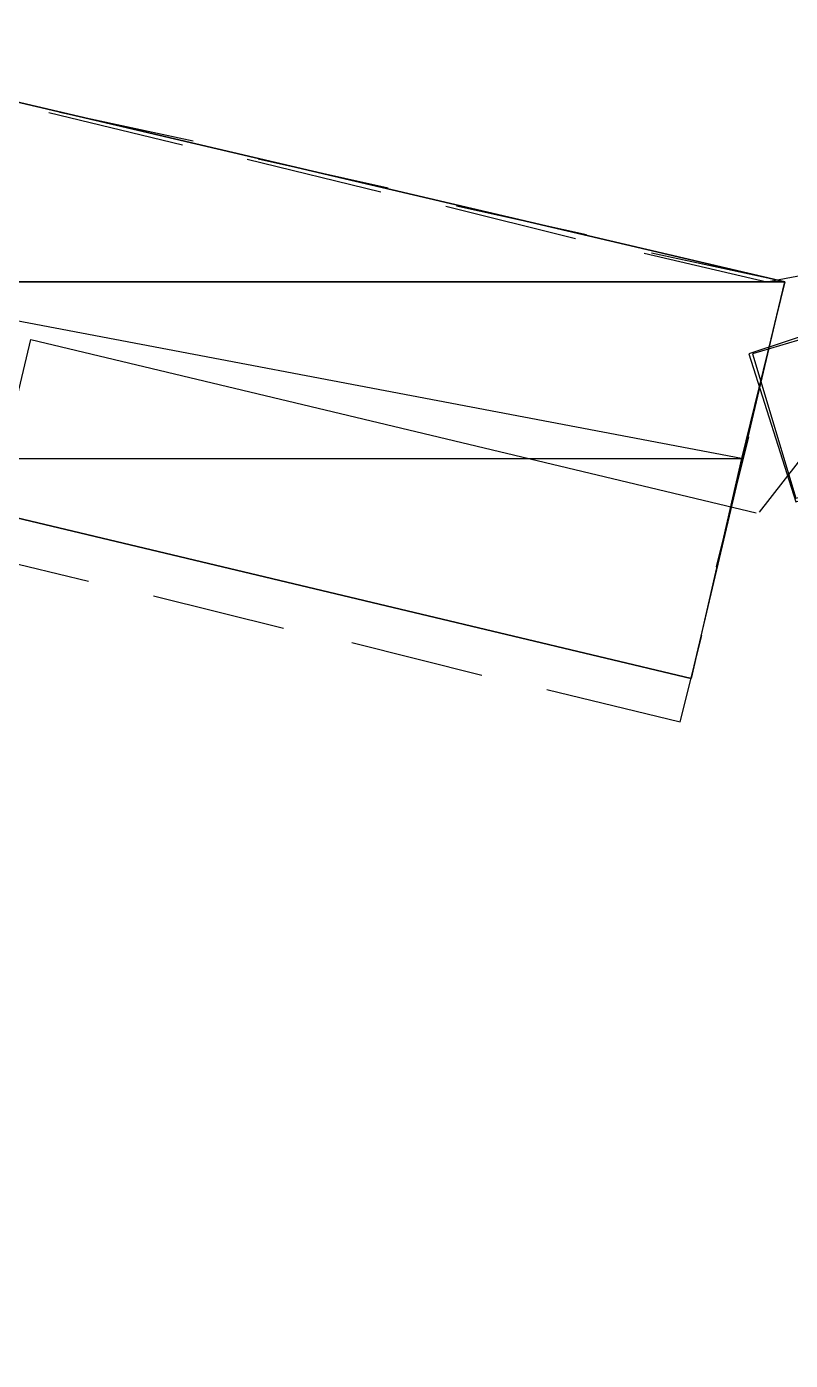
# Model space of a CAD drawing. Header units: feet. Extents: x -84 to 198, y -22 to 181.
# Drawn here: x 121.985 to 124.807, y 87.978 to 92.908 of the extents above; entities that cross this region are included whole.
import ezdxf

# ---------------------------------------------------------------- set-up
doc = ezdxf.new("R2010")
doc.units = ezdxf.units.FT
doc.layers.add('A-LINEA', color=7, linetype='CONTINUOUS')
doc.layers.add('A-MURO-CONCRETO', color=8, linetype='CONTINUOUS')

msp = doc.modelspace()

# ---------------------------------------------------------------- linework, layer by layer
at = {"layer": 'A-LINEA'}
for p, q in [((124.6928, 91.1125), (138.3191, 108.6919)), ((124.6928, 91.1125), (138.3191, 108.6919)), ((122.0667, 92.5911), (122.56, 92.4711)), ((122.0667, 92.5911), (122.56, 92.4711)), ((122.6, 92.4844), (122.1067, 92.5911)), ((122.6, 92.4844), (122.1067, 92.5911)), ((122.8, 92.4178), (123.2933, 92.2978)), ((122.8, 92.4178), (123.2933, 92.2978)), ((123.32, 92.3111), (122.84, 92.4178)), ((123.32, 92.3111), (122.84, 92.4178)), ((123.5333, 92.2444), (124.0133, 92.1244)), ((123.5333, 92.2444), (124.0133, 92.1244)), ((124.0533, 92.1378), (123.5733, 92.2444)), ((124.0533, 92.1378), (123.5733, 92.2444)), ((124.7867, 91.9644), (124.2933, 92.0711)), ((124.7867, 91.9644), (124.2933, 92.0711)), ((124.7067, 91.6311), (124.7867, 91.9644)), ((124.7067, 91.6311), (124.7867, 91.9644)), ((124.5333, 90.9111), (124.6533, 91.3911)), ((124.5333, 90.9111), (124.6533, 91.3911)), ((121.72, 90.9778), (122.2133, 90.8578)), ((121.72, 90.9778), (122.2133, 90.8578)), ((122.4533, 90.8044), (122.9333, 90.6844)), ((122.4533, 90.8044), (122.9333, 90.6844)), ((123.1867, 90.6311), (123.6667, 90.5111)), ((123.1867, 90.6311), (123.6667, 90.5111))]:
    msp.add_line(p, q, dxfattribs=at)
for points in [[(124.44, 90.4978), (124.7867, 91.9644), (121.3733, 92.7644), (121.0267, 91.3111), (124.44, 90.4978)], [(124.44, 90.4978), (124.7867, 91.9644), (121.3733, 92.7644), (121.0267, 91.3111), (124.44, 90.4978)], [(124.2667, 92.0711), (124.72, 91.9644), (125.28, 92.0711)], [(124.2667, 92.0711), (124.72, 91.9644), (125.28, 92.0711)], [(117.0933, 59.0178), (114.4, 59.6578), (118.2, 75.6978), (122, 91.7511), (124.68, 91.1111)], [(117.0933, 59.0178), (114.4, 59.6578), (118.2, 75.6978), (122, 91.7511), (124.68, 91.1111)], [(124.9333, 91.7911), (124.6533, 91.6978), (124.8267, 91.1511), (125.1067, 91.2311), (124.9333, 91.7911)], [(124.9333, 91.7911), (124.6533, 91.6978), (124.8267, 91.1511), (125.1067, 91.2311), (124.9333, 91.7911)], [(124.9333, 91.7778), (124.6667, 91.6978), (124.8267, 91.1644), (125.0933, 91.2311), (124.9333, 91.7778)], [(124.9333, 91.7778), (124.6667, 91.6978), (124.8267, 91.1644), (125.0933, 91.2311), (124.9333, 91.7778)], [(123.9067, 90.4578), (124.4, 90.3378), (124.48, 90.6578)], [(123.9067, 90.4578), (124.4, 90.3378), (124.48, 90.6578)]]:
    msp.add_lwpolyline(points, dxfattribs=at)
at = {"layer": 'A-MURO-CONCRETO'}
for points in [[(121.3733, 92.7644), (124.7867, 91.9644), (121.1867, 91.9644), (121.3733, 92.7644), (121.3733, 92.7644)], [(121.3733, 92.7644), (124.7867, 91.9644), (121.1867, 91.9644), (121.3733, 92.7644), (121.3733, 92.7644)], [(121.1867, 91.9644), (121.0267, 91.3111), (124.6267, 91.3111), (121.1867, 91.9644)], [(121.1867, 91.9644), (121.0267, 91.3111), (124.6267, 91.3111), (121.1867, 91.9644)], [(121.1867, 91.9644), (124.7867, 91.9644), (124.6267, 91.3111), (121.1867, 91.9644), (121.1867, 91.9644)], [(121.1867, 91.9644), (124.7867, 91.9644), (124.6267, 91.3111), (121.1867, 91.9644), (121.1867, 91.9644)], [(121.0267, 91.3111), (124.6267, 91.3111), (124.44, 90.4978), (121.0267, 91.3111), (121.0267, 91.3111)], [(121.0267, 91.3111), (124.6267, 91.3111), (124.44, 90.4978), (121.0267, 91.3111), (121.0267, 91.3111)]]:
    msp.add_lwpolyline(points, dxfattribs=at)

doc.saveas('drawing.dxf')
